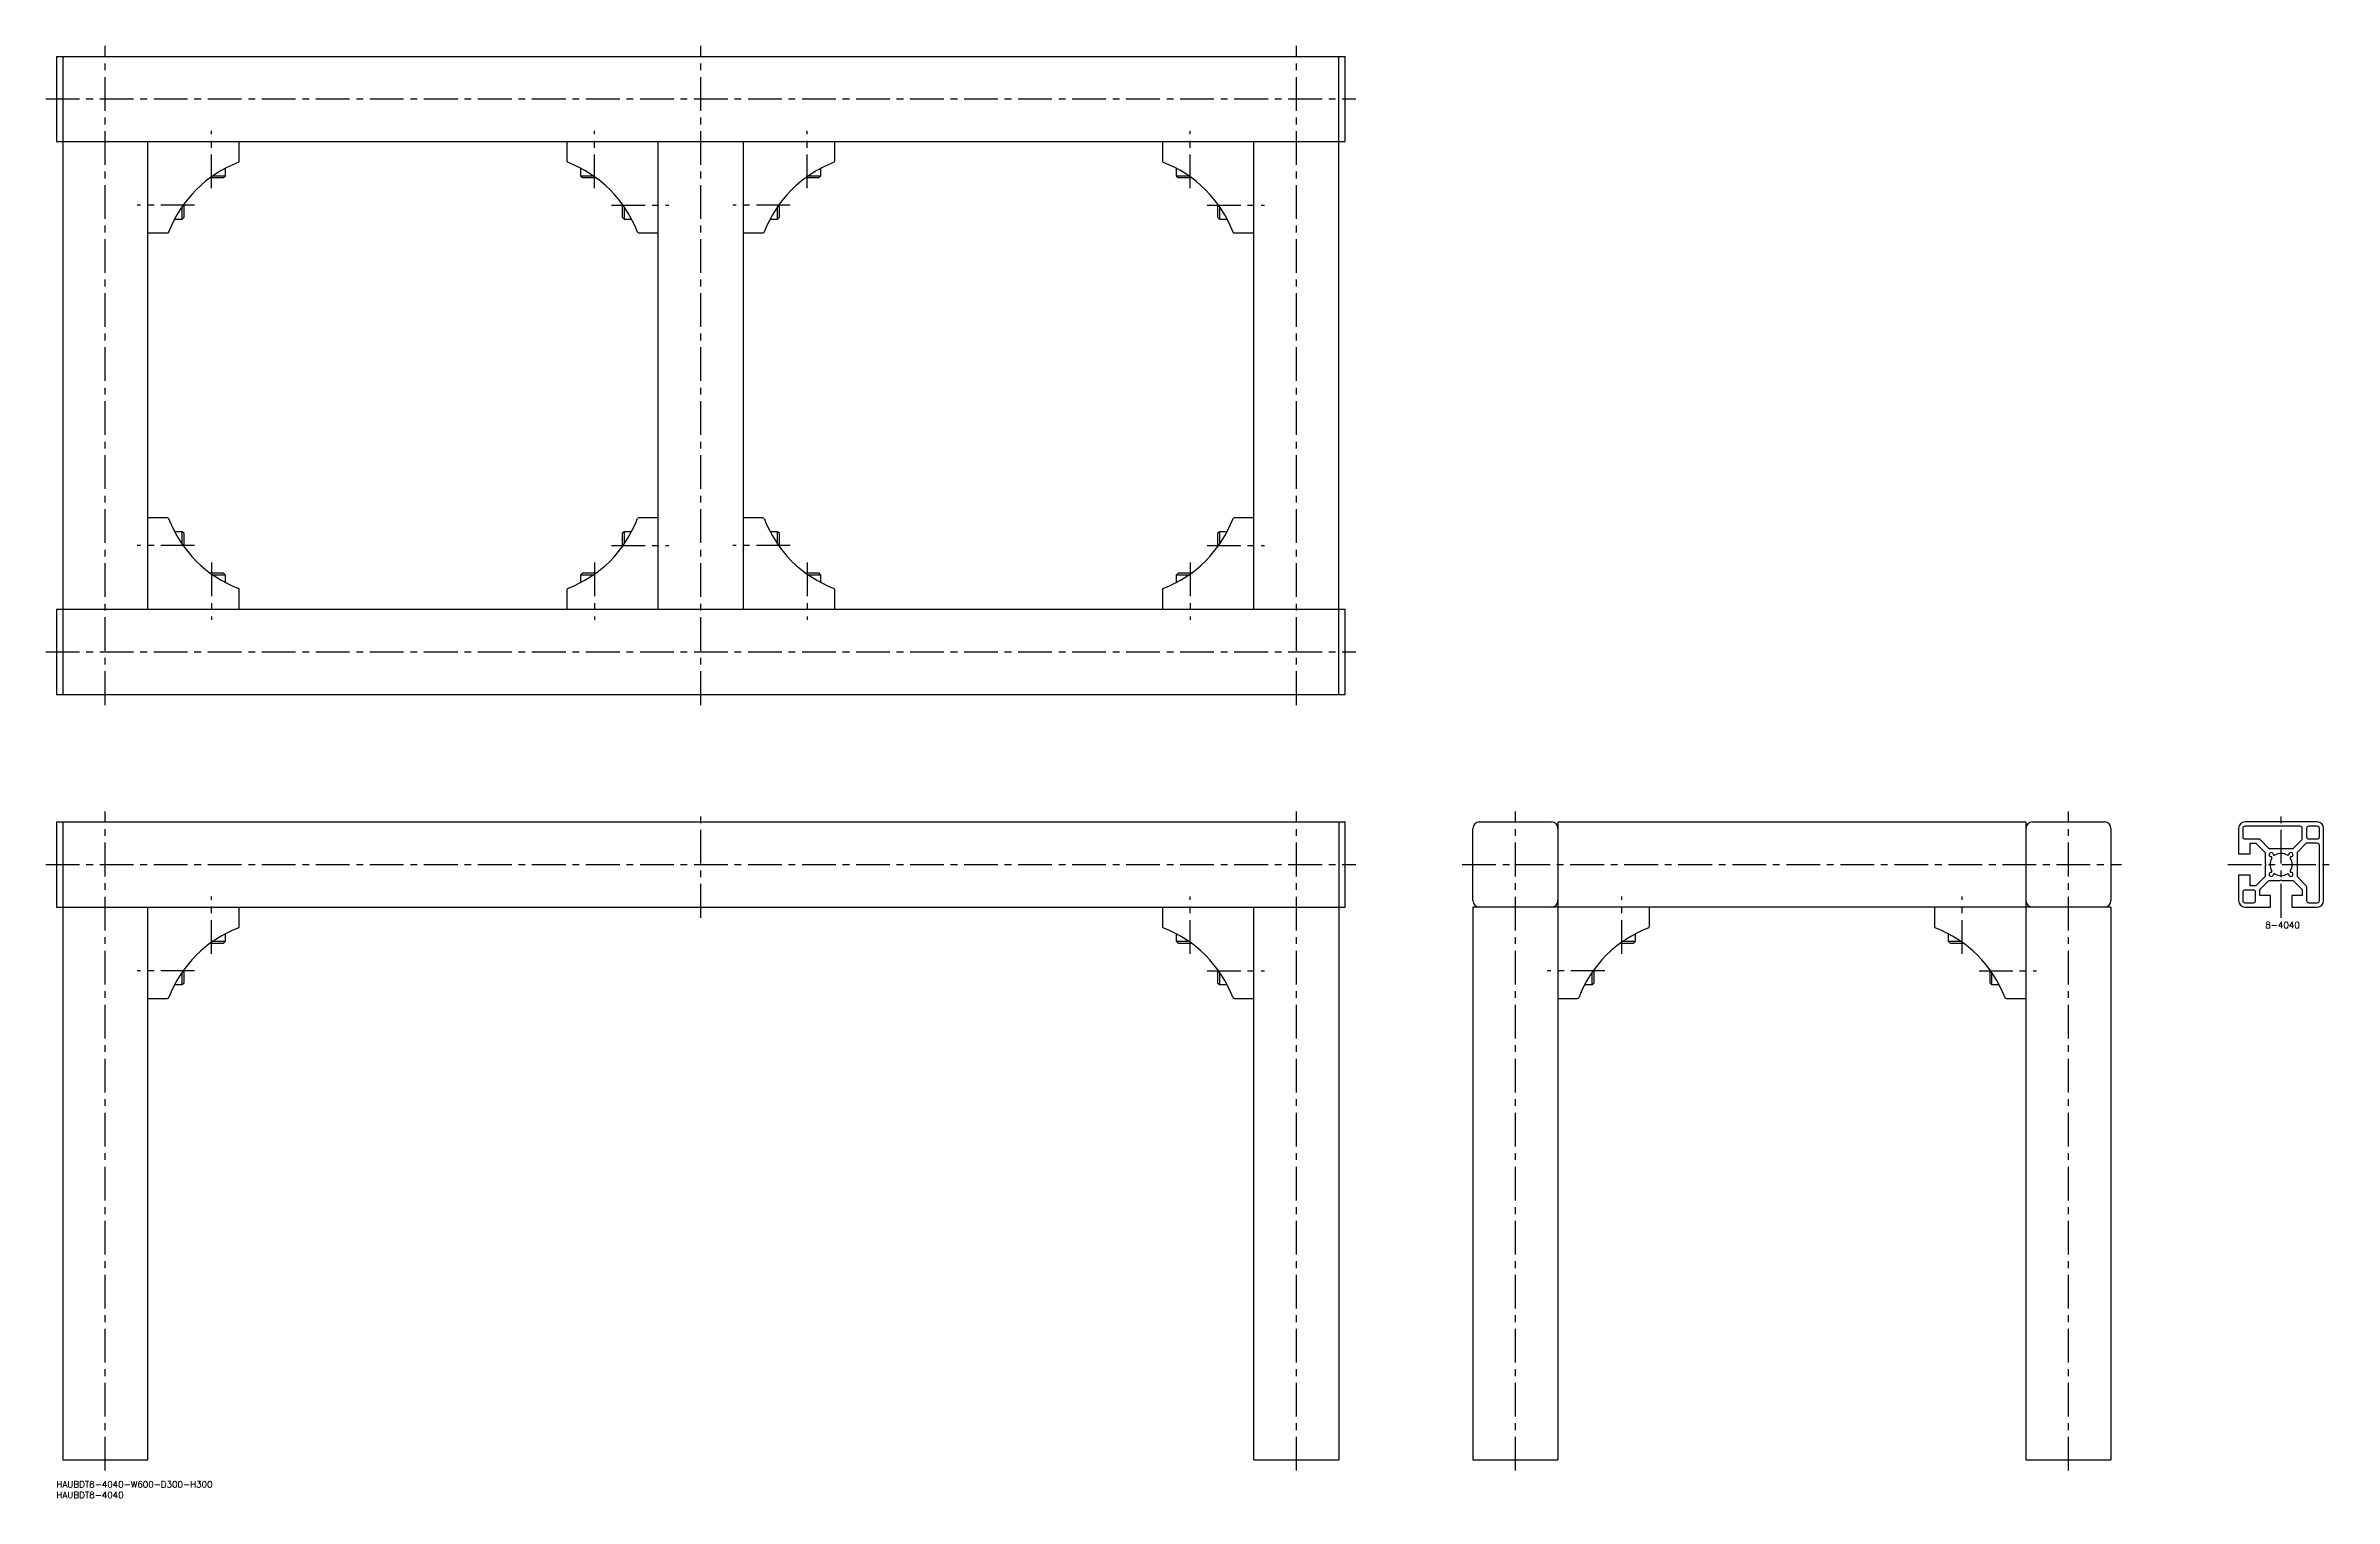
# Model space of a CAD drawing. Extents: x -5 to 1071, y -8 to 675.
import ezdxf

# ---------------------------------------------------------------- set-up
doc = ezdxf.new("R2010")
doc.units = 0
doc.header["$LTSCALE"] = 0.5
doc.linetypes.add('CENTER', pattern=[50.8, 31.75, -6.35, 6.35, -6.35])
for name, color, linetype in [('MSM_CENTER', 1, 'CENTER'), ('MSM_CONTINUOUS', 7, 'CONTINUOUS'), ('MSM_PART_NUMBER', 7, 'CONTINUOUS')]:
    doc.layers.add(name, color=color, linetype=linetype)
doc.styles.get("Standard").update_dxf_attribs({"font": 'txt.shx', "height": 3, "bigfont": 'bigfont.shx'})

# ---------------------------------------------------------------- blocks, each defined once
blk = doc.blocks.new('*U8')
at = {"layer": 'MSM_PART_NUMBER'}
blk.add_text('HAUBDT8-4040-W600-D300-H300', height=3, dxfattribs=at).set_placement((0, -3))
blk = doc.blocks.new('*U9')
at = {"layer": 'MSM_PART_NUMBER'}
blk.add_text('HAUBDT8-4040', height=3, dxfattribs=at).set_placement((0, -8))
blk = doc.blocks.new('*U10')
at = {"layer": 'MSM_PART_NUMBER'}
blk.add_text('8-4040', height=3, dxfattribs=at).set_placement((1038.6, 260))

msp = doc.modelspace()

# ---------------------------------------------------------------- linework, layer by layer
at = {"layer": 'MSM_CENTER'}
for p, q in [((23, 365), (23, 675)), ((303, 365), (303, 675)), ((583, 365), (583, 675)), ((-5, 650), (611, 650)), ((73, 608), (73, 635)), ((253, 608), (253, 635)), ((353, 608), (353, 635)), ((533, 608), (533, 635)), ((65, 600), (38, 600)), ((261, 600), (288, 600)), ((345, 600), (318, 600)), ((541, 600), (568, 600)), ((65, 440), (38, 440)), ((73, 432), (73, 405)), ((253, 432), (253, 405)), ((261, 440), (288, 440)), ((345, 440), (318, 440)), ((353, 432), (353, 405)), ((533, 432), (533, 405)), ((541, 440), (568, 440)), ((-5, 390), (611, 390)), ((23, 5), (23, 315)), ((303, 265), (303, 315)), ((583, 5), (583, 315)), ((686, 5), (686, 315)), ((946, 5), (946, 315)), ((1046, 265), (1046, 315)), ((-5, 290), (611, 290)), ((661, 290), (971, 290)), ((1021, 290), (1071, 290)), ((73, 248), (73, 275)), ((533, 248), (533, 275)), ((736, 248), (736, 275)), ((896, 248), (896, 275)), ((65, 240), (38, 240)), ((541, 240), (568, 240)), ((728, 240), (701, 240)), ((904, 240), (931, 240))]:
    msp.add_line(p, q, dxfattribs=at)
at = {"layer": 'MSM_CONTINUOUS'}
for p, q in [((0, 670), (606, 670)), ((0, 670), (0, 630)), ((3, 670), (3, 370)), ((603, 370), (603, 670)), ((606, 630), (606, 670)), ((0, 630), (606, 630)), ((43, 410), (43, 630)), ((86, 620.9), (86, 630)), ((240, 630), (240, 620.9)), ((283, 410), (283, 630)), ((323, 410), (323, 630)), ((366, 620.9), (366, 630)), ((520, 630), (520, 620.9)), ((563, 410), (563, 630)), ((73.6, 613.9), (79.5, 613.9)), ((78.6, 613), (79.5, 613.9)), ((79.5, 613.9), (79.5, 617.4)), ((246.5, 617.4), (246.5, 613.9)), ((246.5, 613.9), (247.4, 613)), ((246.5, 613.9), (252.4, 613.9)), ((353.6, 613.9), (359.5, 613.9)), ((358.6, 613), (359.5, 613.9)), ((359.5, 613.9), (359.5, 617.4)), ((526.5, 617.4), (526.5, 613.9)), ((526.5, 613.9), (527.4, 613)), ((526.5, 613.9), (532.4, 613.9)), ((72.4, 613), (78.6, 613)), ((247.4, 613), (253.6, 613)), ((352.4, 613), (358.6, 613)), ((527.4, 613), (533.6, 613)), ((55.6, 593.5), (59.1, 593.5)), ((59.1, 593.5), (59.1, 599.4)), ((59.1, 593.5), (60, 594.4)), ((60, 594.4), (60, 600.6)), ((266, 600.6), (266, 594.4)), ((266, 594.4), (266.9, 593.5)), ((266.9, 599.4), (266.9, 593.5)), ((266.9, 593.5), (270.4, 593.5)), ((335.6, 593.5), (339.1, 593.5)), ((339.1, 593.5), (339.1, 599.4)), ((339.1, 593.5), (340, 594.4)), ((340, 594.4), (340, 600.6)), ((546, 600.6), (546, 594.4)), ((546, 594.4), (546.9, 593.5)), ((546.9, 599.4), (546.9, 593.5)), ((546.9, 593.5), (550.4, 593.5)), ((43, 587), (52.1, 587)), ((273.9, 587), (283, 587)), ((323, 587), (332.1, 587)), ((553.9, 587), (563, 587)), ((52.1, 453), (43, 453)), ((283, 453), (273.9, 453)), ((332.1, 453), (323, 453)), ((563, 453), (553.9, 453)), ((59.1, 446.5), (55.6, 446.5)), ((60, 445.6), (59.1, 446.5)), ((59.1, 440.6), (59.1, 446.5)), ((60, 439.4), (60, 445.6)), ((266.9, 446.5), (266, 445.6)), ((266, 445.6), (266, 439.4)), ((270.4, 446.5), (266.9, 446.5)), ((266.9, 446.5), (266.9, 440.6)), ((339.1, 446.5), (335.6, 446.5)), ((340, 445.6), (339.1, 446.5)), ((339.1, 440.6), (339.1, 446.5)), ((340, 439.4), (340, 445.6)), ((546.9, 446.5), (546, 445.6)), ((546, 445.6), (546, 439.4)), ((550.4, 446.5), (546.9, 446.5)), ((546.9, 446.5), (546.9, 440.6)), ((78.6, 427), (72.4, 427)), ((79.5, 426.1), (73.6, 426.1)), ((79.5, 426.1), (78.6, 427)), ((79.5, 422.6), (79.5, 426.1)), ((247.4, 427), (246.5, 426.1)), ((246.5, 426.1), (246.5, 422.6)), ((252.4, 426.1), (246.5, 426.1)), ((253.6, 427), (247.4, 427)), ((358.6, 427), (352.4, 427)), ((359.5, 426.1), (353.6, 426.1)), ((359.5, 426.1), (358.6, 427)), ((359.5, 422.6), (359.5, 426.1)), ((527.4, 427), (526.5, 426.1)), ((526.5, 426.1), (526.5, 422.6)), ((532.4, 426.1), (526.5, 426.1)), ((533.6, 427), (527.4, 427)), ((0, 410), (606, 410)), ((0, 410), (0, 370)), ((86, 410), (86, 419.1)), ((240, 419.1), (240, 410)), ((366, 410), (366, 419.1)), ((520, 419.1), (520, 410)), ((606, 370), (606, 410)), ((0, 370), (606, 370)), ((0, 310), (0, 270)), ((0, 310), (606, 310)), ((3, 310), (3, 10)), ((603, 310), (603, 10)), ((606, 270), (606, 310)), ((666, 273), (666, 307)), ((669, 310), (703, 310)), ((706, 310), (706, 10)), ((706, 310), (926, 310)), ((926, 310), (926, 10)), ((929, 310), (963, 310)), ((966, 307), (966, 273)), ((1026, 307), (1026, 295)), ((1028, 307), (1028, 303)), ((1063, 310), (1029, 310)), ((1055, 308), (1029, 308)), ((1029, 302), (1035.8, 302)), ((1035.8, 302), (1040.3, 297.5)), ((1051.7, 297.5), (1056, 301.8)), ((1056, 301.8), (1056, 307)), ((1058, 307), (1058, 303)), ((1063, 308), (1059, 308)), ((1059, 302), (1063, 302)), ((1064, 303), (1064, 307)), ((1066, 273), (1066, 307)), ((1026, 295), (1031.5, 295)), ((1031.5, 295), (1031.5, 300)), ((1031.5, 300), (1034.2, 300)), ((1034.2, 300), (1038.5, 295.7)), ((1038.5, 295.7), (1038.5, 290.5)), ((1040.3, 297.5), (1051.7, 297.5)), ((1057.8, 300), (1053.5, 295.7)), ((1053.5, 295.7), (1053.5, 284.3)), ((1063, 300), (1057.8, 300)), ((1064, 273), (1064, 299)), ((1031.5, 285), (1026, 285)), ((1026, 285), (1026, 273)), ((1031.5, 280), (1031.5, 285)), ((1034.2, 280), (1031.5, 280)), ((1038.5, 284.3), (1034.2, 280)), ((1036, 278.2), (1040.3, 282.5)), ((1038.5, 290.5), (1038.8, 290)), ((1038.8, 290), (1038.5, 289.5)), ((1038.5, 289.5), (1038.5, 284.3)), ((1040.3, 282.5), (1045.5, 282.5)), ((1045.5, 282.5), (1046, 282.8)), ((1046, 282.8), (1046.5, 282.5)), ((1046.5, 282.5), (1051.7, 282.5)), ((1051.7, 282.5), (1056, 278.2)), ((1053.5, 284.3), (1058, 279.8)), ((1058, 279.8), (1058, 273)), ((0, 270), (606, 270)), ((43, 10), (43, 270)), ((86, 260.9), (86, 270)), ((520, 270), (520, 260.9)), ((563, 10), (563, 270)), ((966, 270), (666, 270)), ((666, 270), (666, 10)), ((749, 260.9), (749, 270)), ((883, 270), (883, 260.9)), ((966, 270), (966, 10)), ((1028, 277), (1028, 273)), ((1033, 278), (1029, 278)), ((1029, 272), (1033, 272)), ((1029, 270), (1041, 270)), ((1034, 273), (1034, 277)), ((1036, 275.5), (1036, 278.2)), ((1041, 275.5), (1036, 275.5)), ((1041, 270), (1041, 275.5)), ((1056, 275.5), (1051, 275.5)), ((1051, 275.5), (1051, 270)), ((1051, 270), (1063, 270)), ((1056, 278.2), (1056, 275.5)), ((1059, 272), (1063, 272)), ((72.4, 253), (78.6, 253)), ((73.6, 253.9), (79.5, 253.9)), ((78.6, 253), (79.5, 253.9)), ((79.5, 253.9), (79.5, 257.4)), ((526.5, 257.4), (526.5, 253.9)), ((526.5, 253.9), (527.4, 253)), ((526.5, 253.9), (532.4, 253.9)), ((527.4, 253), (533.6, 253)), ((735.4, 253), (741.6, 253)), ((736.6, 253.9), (742.5, 253.9)), ((741.6, 253), (742.5, 253.9)), ((742.5, 253.9), (742.5, 257.4)), ((889.5, 257.4), (889.5, 253.9)), ((889.5, 253.9), (890.4, 253)), ((889.5, 253.9), (895.4, 253.9)), ((890.4, 253), (896.6, 253)), ((59.1, 233.5), (59.1, 239.4)), ((60, 234.4), (60, 240.6)), ((546, 240.6), (546, 234.4)), ((546.9, 239.4), (546.9, 233.5)), ((722.1, 233.5), (722.1, 239.4)), ((723, 234.4), (723, 240.6)), ((909, 240.6), (909, 234.4)), ((909.9, 239.4), (909.9, 233.5)), ((43, 227), (52.1, 227)), ((55.6, 233.5), (59.1, 233.5)), ((59.1, 233.5), (60, 234.4)), ((546, 234.4), (546.9, 233.5)), ((546.9, 233.5), (550.4, 233.5)), ((553.9, 227), (563, 227)), ((706, 227), (715.1, 227)), ((718.6, 233.5), (722.1, 233.5)), ((722.1, 233.5), (723, 234.4)), ((909, 234.4), (909.9, 233.5)), ((909.9, 233.5), (913.4, 233.5)), ((916.9, 227), (926, 227)), ((3, 10), (43, 10)), ((563, 10), (603, 10)), ((666, 10), (706, 10)), ((926, 10), (966, 10))]:
    msp.add_line(p, q, dxfattribs=at)
for centre, radius, start, end in [((105.8, 567.2), 56.7, 110.7505, 159.2495), ((85, 620.9), 1, 315, 0), ((241, 620.9), 1, 180, 225), ((220.2, 567.2), 56.7, 20.7505, 69.2495), ((385.8, 567.2), 56.7, 110.7505, 159.2495), ((365, 620.9), 1, 315, 0), ((521, 620.9), 1, 180, 225), ((500.2, 567.2), 56.7, 20.7505, 69.2495), ((52.1, 588), 1, 270, 315), ((273.9, 588), 1, 225, 270), ((332.1, 588), 1, 270, 315), ((553.9, 588), 1, 225, 270), ((52.1, 452), 1, 45, 90), ((105.8, 472.8), 56.7, 200.7505, 249.2495), ((220.2, 472.8), 56.7, 290.7505, 339.2495), ((273.9, 452), 1, 90, 135), ((332.1, 452), 1, 45, 90), ((385.8, 472.8), 56.7, 200.7505, 249.2495), ((500.2, 472.8), 56.7, 290.7505, 339.2495), ((553.9, 452), 1, 90, 135), ((85, 419.1), 1, 0, 45), ((241, 419.1), 1, 135, 180), ((365, 419.1), 1, 0, 45), ((521, 419.1), 1, 135, 180), ((669, 307), 3, 90, 180), ((703, 307), 3, 0, 90), ((929, 307), 3, 90, 180), ((963, 307), 3, 0, 90), ((1029, 307), 3, 90, 180), ((1029, 307), 1, 90, 180), ((1029, 303), 1, 180, 270), ((1055, 307), 1, 0, 90), ((1059, 307), 1, 90, 180), ((1059, 303), 1, 180, 270), ((1063, 307), 3, 0, 90), ((1063, 307), 1, 0, 90), ((1063, 303), 1, 270, 0), ((1041.4, 294.6), 1, 2.5352, 267.4648), ((1046, 290), 5.25, 145.5324, 214.4676), ((1041.3, 293.2), 0.4, 325.5324, 87.4648), ((1042.8, 294.7), 0.4, 182.5352, 304.4676), ((1046, 290), 5.25, 55.5324, 124.4676), ((1049.2, 294.7), 0.4, 235.5324, 357.4648), ((1050.6, 294.6), 1, 272.5352, 177.4648), ((1050.7, 293.2), 0.4, 92.5352, 214.4676), ((1046, 290), 5.25, 325.5324, 34.4676), ((1063, 299), 1, 0, 90), ((1041.4, 285.4), 1, 92.5352, 357.4648), ((1041.3, 286.8), 0.4, 272.5352, 34.4676), ((1042.8, 285.3), 0.4, 55.5324, 177.4648), ((1046, 290), 5.25, 235.5324, 304.4676), ((1049.2, 285.3), 0.4, 2.5352, 124.4676), ((1050.6, 285.4), 1, 182.5352, 87.4648), ((1050.7, 286.8), 0.4, 145.5324, 267.4648), ((669, 273), 3, 180, 270), ((703, 273), 3, 270, 0), ((929, 273), 3, 180, 270), ((963, 273), 3, 270, 0), ((1029, 273), 3, 180, 270), ((1029, 277), 1, 90, 180), ((1029, 273), 1, 180, 270), ((1033, 277), 1, 0, 90), ((1033, 273), 1, 270, 0), ((1059, 273), 1, 180, 270), ((1063, 273), 1, 270, 0), ((1063, 273), 3, 270, 0), ((105.8, 207.2), 56.7, 110.7505, 159.2495), ((85, 260.9), 1, 315, 0), ((521, 260.9), 1, 180, 225), ((500.2, 207.2), 56.7, 20.7505, 69.2495), ((768.8, 207.2), 56.7, 110.7505, 159.2495), ((748, 260.9), 1, 315, 0), ((884, 260.9), 1, 180, 225), ((863.2, 207.2), 56.7, 20.7505, 69.2495), ((52.1, 228), 1, 270, 315), ((553.9, 228), 1, 225, 270), ((715.1, 228), 1, 270, 315), ((916.9, 228), 1, 225, 270)]:
    msp.add_arc(centre, radius, start, end, dxfattribs=at)

# ---------------------------------------------------------------- block references
for name in ['*U10', '*U8', '*U9']:
    msp.add_blockref(name, (0, 0), dxfattribs=at)

doc.saveas('drawing.dxf')
